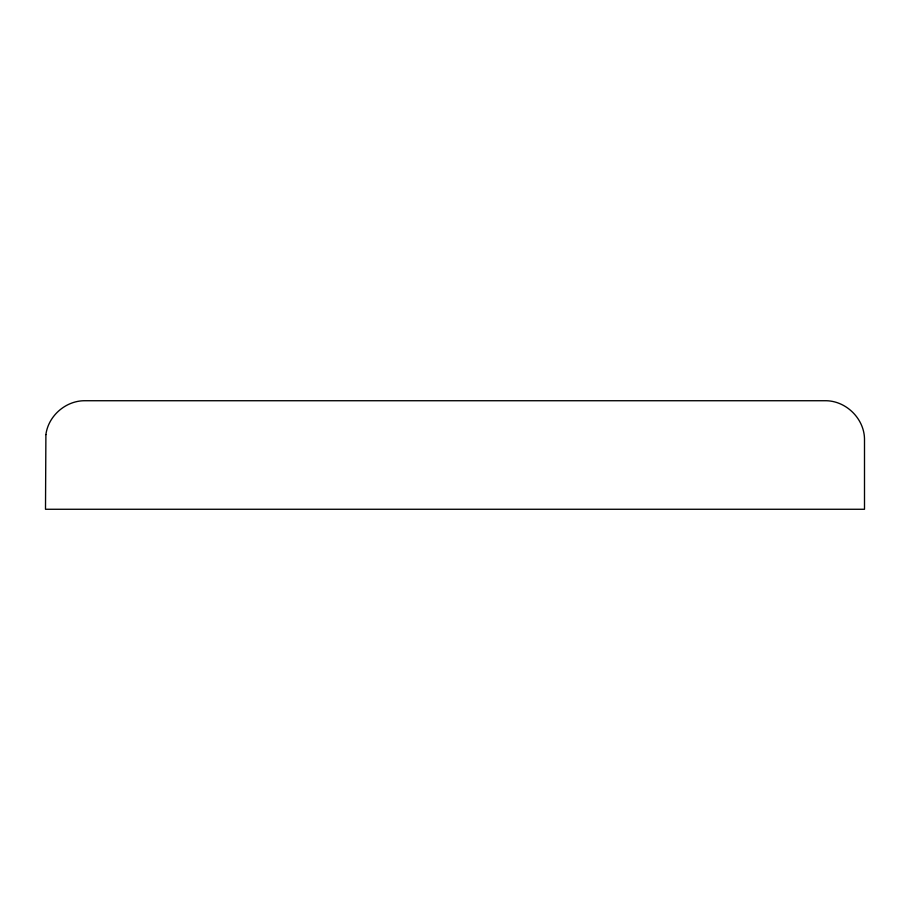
<?xml version="1.0" encoding="UTF-8"?>
<svg xmlns="http://www.w3.org/2000/svg" width="910" height="910" viewBox="0 0 910 910"><rect width="100%" height="100%" fill="white"/><g stroke="black" fill="none" stroke-linecap="round" stroke-linejoin="round"><path stroke-width="1.36" d="M45.898 434.582L45.5 509.27L864.5 509.27L864.5 440.201C864.921 419.032 845.97 400.298 824.835 400.73L85.165 400.73C66.055 400.445 48.378 415.608 45.898 434.582"/></g></svg>
